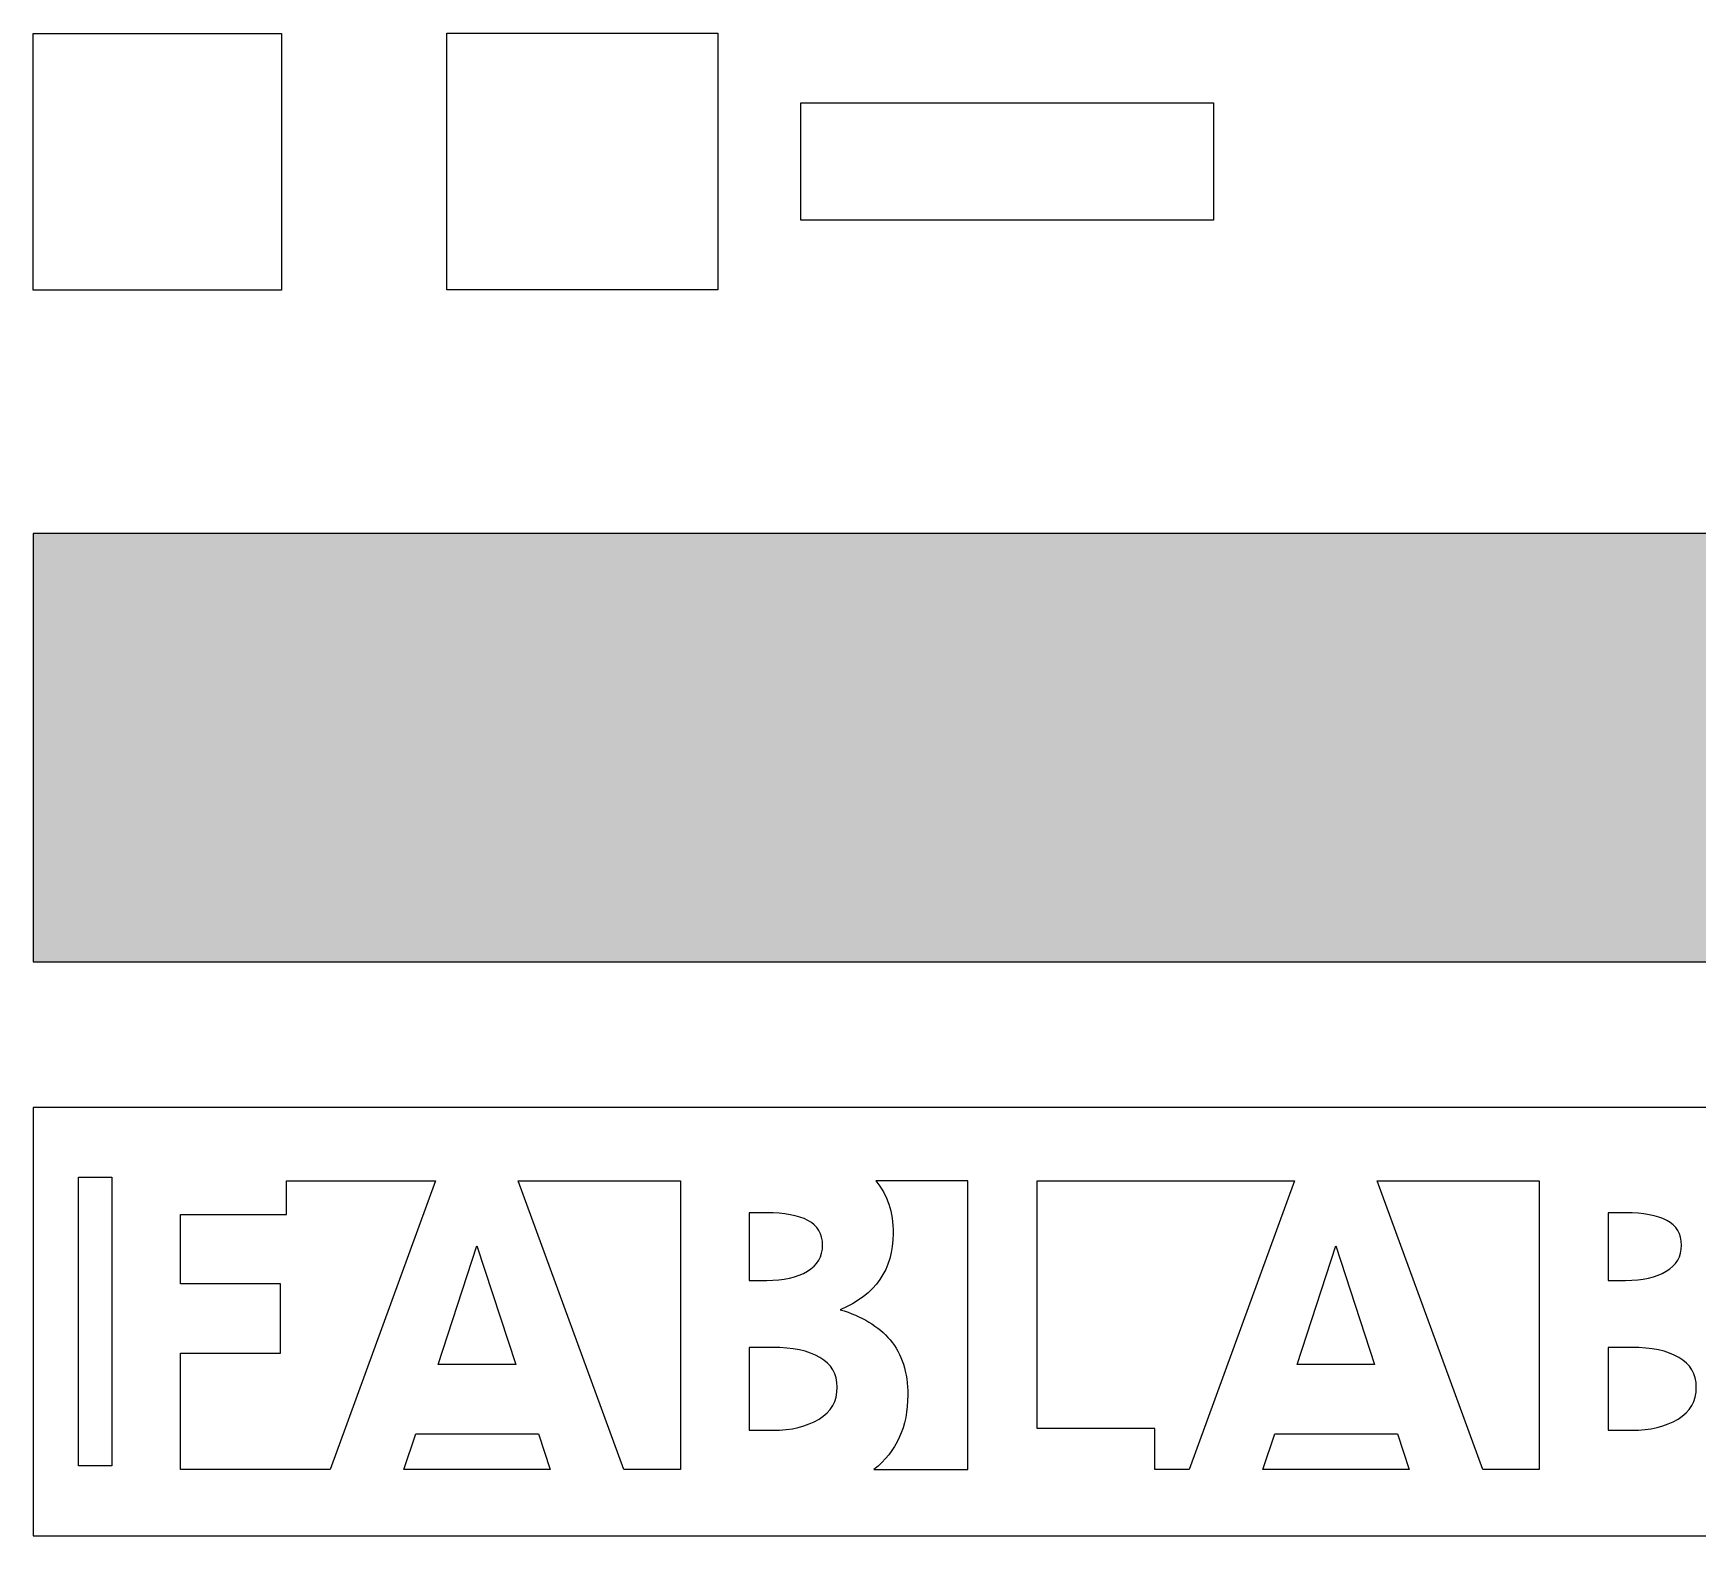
# Model space of a CAD drawing. Extents: x 0 to 338, y -185 to -55.
# Drawn here: x 0 to 144.2, y -184.8 to -54.6 of the extents above; entities that cross this region are included whole.
import ezdxf

# ---------------------------------------------------------------- set-up
doc = ezdxf.new("R2010")
doc.units = 0
doc.layers.add('CALQUE_1', color=7, linetype='CONTINUOUS')
picture_1 = doc.add_image_def('image1.png', size_in_pixel=(1687, 480))
picture_2 = doc.add_image_def('image2.png', size_in_pixel=(1052, 1094))
picture_3 = doc.add_image_def('image3.png', size_in_pixel=(266, 252))

# ---------------------------------------------------------------- blocks, each defined once
blk = doc.blocks.new('*U5')
at = {"layer": 'CALQUE_1', "color": 250}
for points in [[(0, -135.1), (0, -97.99), (337.44, -135.1)], [(337.44, -135.1), (0, -97.99), (337.44, -97.99)]]:
    blk.add_solid(points, dxfattribs=at)
blk = doc.blocks.new('BLOCK_2')
at = {"layer": 'CALQUE_1'}
image = blk.add_image(picture_2, insert=(0, -76.89), size_in_units=(21.51, 22.24), dxfattribs=at)
image = blk.add_image(picture_3, insert=(35.82, -76.88), size_in_units=(23.47, 22.24), dxfattribs=at)
image = blk.add_image(picture_1, insert=(66.49, -70.85), size_in_units=(35.73, 10.17), dxfattribs=at)

msp = doc.modelspace()

# ---------------------------------------------------------------- linework, layer by layer
at = {"layer": 'CALQUE_1', "color": 7}
msp.add_lwpolyline([(0, -97.99), (0, -135.1), (337.44, -135.1), (337.44, -97.99), (0, -97.99)], dxfattribs=at)
at = {"layer": 'CALQUE_1', "color": 250}
for points in [[(0, -147.71), (0, -184.83), (337.44, -184.83), (337.44, -147.71), (0, -147.71)], [(6.8, -178.78), (6.8, -178.78), (3.92, -178.78), (3.92, -153.76), (6.8, -153.76), (6.8, -153.76), (6.8, -178.78)], [(12.76, -179.09), (12.76, -169.02), (21.42, -169.02), (21.42, -163.01), (12.76, -163.01), (12.76, -157), (21.92, -157), (21.92, -154.07), (34.85, -154.07), (25.71, -179.09), (12.76, -179.09)], [(56.05, -179.09), (51.14, -179.09), (42, -154.07), (56.05, -154.07), (56.05, -179.09)], [(97.14, -179.09), (97.14, -175.54), (86.96, -175.54), (86.96, -154.07), (109.26, -154.07), (100.11, -179.09), (97.14, -179.09)], [(130.45, -179.09), (125.55, -179.09), (116.4, -154.07), (130.45, -154.07), (130.45, -179.09)], [(38.43, -159.7), (41.79, -169.99), (35.06, -169.99), (38.43, -159.7)], [(112.83, -159.7), (116.19, -169.99), (109.47, -169.99), (112.83, -159.7)], [(32.11, -179.09), (33.13, -176), (43.77, -176), (44.77, -179.09), (32.11, -179.09)], [(106.51, -179.09), (107.53, -176), (118.18, -176), (119.17, -179.09), (106.51, -179.09)]]:
    msp.add_lwpolyline(points, dxfattribs=at)
for points, knots in [([(80.95, -179.09), (80.95, -179.09), (72.82, -179.09), (72.82, -179.09), (74.77, -177.53), (75.75, -175.39), (75.75, -172.64), (75.75, -170.67), (75.24, -169.08), (74.23, -167.87), (73.21, -166.67), (71.76, -165.8), (69.9, -165.25), (72.95, -163.96), (74.48, -161.76), (74.48, -158.63), (74.48, -156.78), (73.98, -155.26), (72.97, -154.07), (72.97, -154.07), (80.95, -154.07), (80.95, -154.07), (80.95, -154.07), (80.95, -179.09), (80.95, -179.09)], [0, 0, 0, 0, 1, 1, 1, 2, 2, 2, 3, 3, 3, 4, 4, 4, 5, 5, 5, 6, 6, 6, 7, 7, 7, 8, 8, 8, 8]), ([(62, -156.85), (62, -156.85), (63.53, -156.85), (63.53, -156.85), (65.06, -156.85), (66.25, -157.07), (67.1, -157.51), (67.94, -157.95), (68.37, -158.67), (68.37, -159.65), (68.37, -160.63), (67.93, -161.39), (67.05, -161.92), (66.16, -162.44), (64.99, -162.71), (63.53, -162.71), (63.53, -162.71), (62, -162.71), (62, -162.71), (62, -162.71), (62, -156.85), (62, -156.85)], [0, 0, 0, 0, 1, 1, 1, 2, 2, 2, 3, 3, 3, 4, 4, 4, 5, 5, 5, 6, 6, 6, 7, 7, 7, 7]), ([(136.41, -156.85), (136.41, -156.85), (137.93, -156.85), (137.93, -156.85), (139.46, -156.85), (140.65, -157.07), (141.5, -157.51), (142.35, -157.95), (142.77, -158.67), (142.77, -159.65), (142.77, -160.63), (142.33, -161.39), (141.45, -161.92), (140.57, -162.44), (139.39, -162.71), (137.93, -162.71), (137.93, -162.71), (136.41, -162.71), (136.41, -162.71), (136.41, -162.71), (136.41, -156.85), (136.41, -156.85)], [0, 0, 0, 0, 1, 1, 1, 2, 2, 2, 3, 3, 3, 4, 4, 4, 5, 5, 5, 6, 6, 6, 7, 7, 7, 7]), ([(68.06, -174.72), (67.01, -175.37), (65.67, -175.69), (64.04, -175.69), (64.04, -175.69), (62, -175.69), (62, -175.69), (62, -175.69), (62, -168.51), (62, -168.51), (62, -168.51), (64.04, -168.51), (64.04, -168.51), (65.77, -168.51), (67.14, -168.8), (68.14, -169.38), (69.14, -169.95), (69.64, -170.82), (69.64, -171.97), (69.64, -173.16), (69.12, -174.08), (68.06, -174.72)], [0, 0, 0, 0, 1, 1, 1, 2, 2, 2, 3, 3, 3, 4, 4, 4, 5, 5, 5, 6, 6, 6, 7, 7, 7, 7]), ([(142.47, -174.72), (141.41, -175.37), (140.07, -175.69), (138.44, -175.69), (138.44, -175.69), (136.41, -175.69), (136.41, -175.69), (136.41, -175.69), (136.41, -168.51), (136.41, -168.51), (136.41, -168.51), (138.44, -168.51), (138.44, -168.51), (140.18, -168.51), (141.54, -168.8), (142.54, -169.38), (143.54, -169.95), (144.05, -170.82), (144.05, -171.97), (144.05, -173.16), (143.52, -174.08), (142.47, -174.72)], [0, 0, 0, 0, 1, 1, 1, 2, 2, 2, 3, 3, 3, 4, 4, 4, 5, 5, 5, 6, 6, 6, 7, 7, 7, 7])]:
    msp.add_open_spline(points, degree=3, knots=knots, dxfattribs=at)

# ---------------------------------------------------------------- block references
at = {"layer": 'CALQUE_1'}
msp.add_blockref('BLOCK_2', (0, 0), dxfattribs=at)
at = {"layer": 'CALQUE_1', "color": 250}
msp.add_blockref('*U5', (0, 0), dxfattribs=at)

doc.saveas('drawing.dxf')
